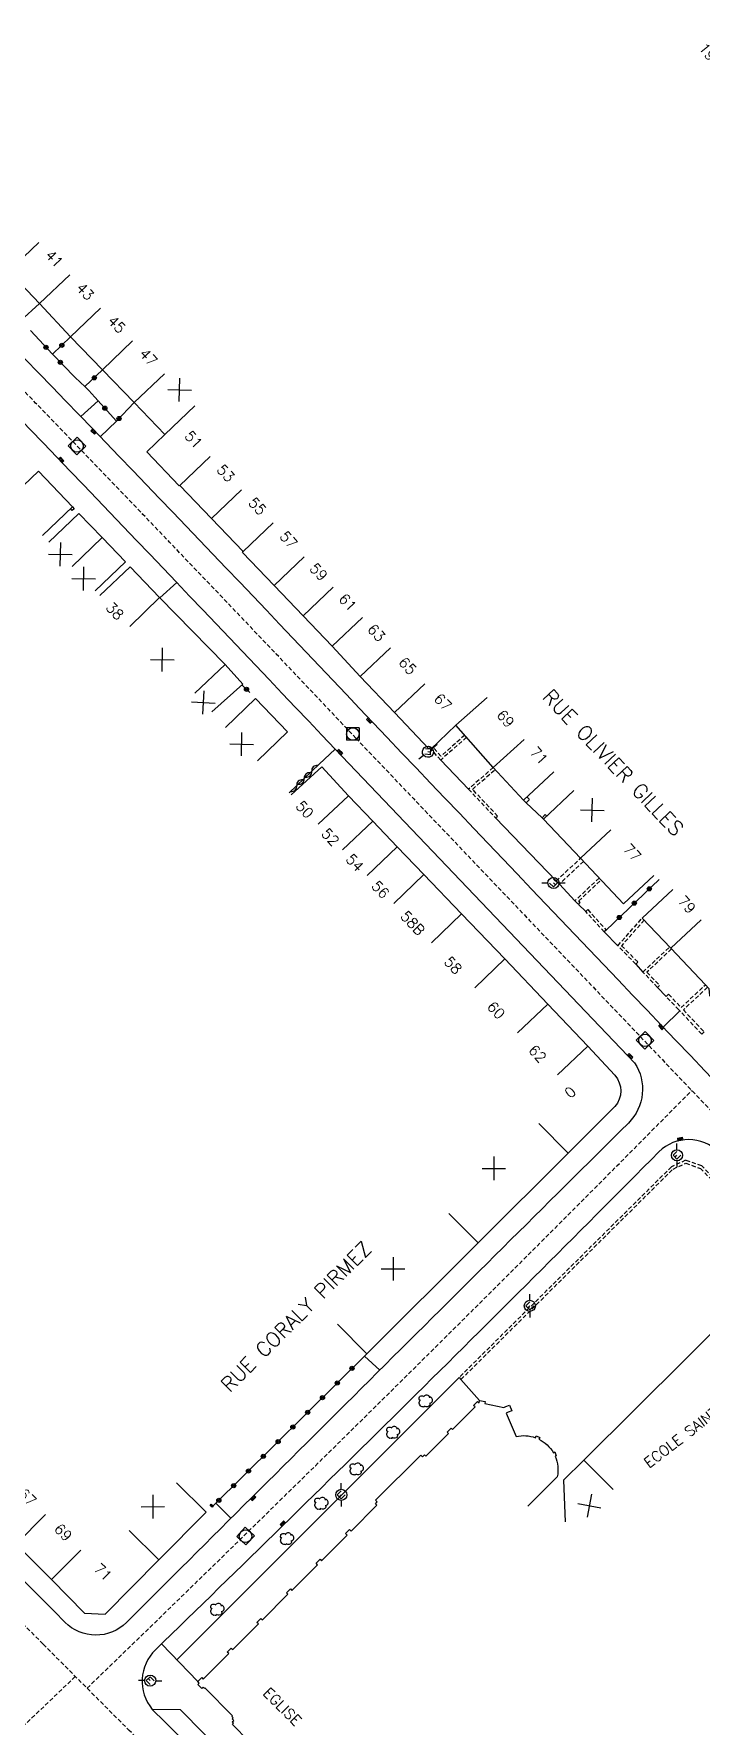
# Model space of a CAD drawing. Header units: millimetres. Extents: x 161000 to 162001, y 120999 to 122000.
# Drawn here: x 161634.1 to 161714.2, y 121106.4 to 121309.5 of the extents above; entities that cross this region are included whole.
import ezdxf
from ezdxf.enums import TextEntityAlignment as Align

# ---------------------------------------------------------------- set-up
doc = ezdxf.new("R2010")
doc.units = ezdxf.units.MM
doc.linetypes.add('DASHED', pattern=[0.75, 0.5, -0.25])
doc.layers.get('0').update_dxf_attribs({"linetype": 'CONTINUOUS'})
for name, color, linetype in [('W0001', 6, 'DASHED'), ('W0008', 7, 'CONTINUOUS'), ('W0100', 7, 'CONTINUOUS'), ('W0112', 1, 'DASHED'), ('W0300', 7, 'CONTINUOUS'), ('W0310', 3, 'CONTINUOUS'), ('W0322', 7, 'CONTINUOUS'), ('W0334', 7, 'CONTINUOUS'), ('W0400', 7, 'CONTINUOUS'), ('W0420', 7, 'CONTINUOUS'), ('W0471', 7, 'CONTINUOUS'), ('W0984', 7, 'CONTINUOUS'), ('W0989', 7, 'CONTINUOUS'), ('W0991', 7, 'CONTINUOUS'), ('W1102', 7, 'CONTINUOUS')]:
    doc.layers.add(name, color=color, linetype=linetype)
doc.styles.get("Standard").update_dxf_attribs({"font": 'romans.shx', "width": 0.85})

# ---------------------------------------------------------------- blocks, each defined once
blk = doc.blocks.new('t322o')
at = {"color": 0, "linetype": 'Continuous'}
for radius in [0.25, 0.15]:
    blk.add_circle((0, 0), radius, dxfattribs=at)
blk = doc.blocks.new('t310o')
at = {"color": 0, "linetype": 'Continuous'}
for centre, start, end in [((-0.5, 0.38), 216.8699, 323.1304), ((0.5, -0.37), 36.8699, 143.1303)]:
    blk.add_arc(centre, 0.625, start, end, dxfattribs=at)
blk = doc.blocks.new('t991o')
at = {"color": 0, "linetype": 'Continuous'}
for p, q in [((-1, 1), (1, -1)), ((-1, -1), (1, 1))]:
    blk.add_line(p, q, dxfattribs=at)
blk = doc.blocks.new('T471')
for p, q in [((-0.333334, 0.333334), (-0.333334, -0.333334)), ((-0.333334, 0.333334), (0.333334, 0.333334)), ((-0.333334, 0), (0, 0)), ((0.500001, 0.500001), (1.000002, 1.000002)), ((-0.500001, -0.500001), (-1.000002, -1.000002)), ((-0.333334, -0.333334), (0.333334, -0.333334))]:
    blk.add_line(p, q)
blk.add_ellipse((0, 0), major_axis=(0.471405, 0.471405), ratio=1, start_param=5.4977871438, end_param=11.780972451)
blk = doc.blocks.new('T400')
for p, q in [((-0.15, 0.3), (0.15, 0.3)), ((-0.15, -0.25), (-0.15, 0.3)), ((-0.15, 0.15), (0.15, 0.15)), ((-0.15, 0), (0.15, 0)), ((0.15, 0.3), (0.15, -0.25)), ((-0.15, -0.15), (0.15, -0.15)), ((-0.15, -0.25), (-0.15, -0.3)), ((-0.15, -0.3), (0.15, -0.3)), ((0.15, -0.3), (0.15, -0.25))]:
    blk.add_line(p, q)
blk = doc.blocks.new('T420')
for p, q in [((0.75, 0.75), (-0.75, 0.75)), ((-0.75, 0.75), (-0.75, -0.75)), ((0.75, 0.75), (0.75, -0.75)), ((0.75, -0.75), (-0.75, -0.75))]:
    blk.add_line(p, q)
blk.add_ellipse((0, 0), major_axis=(-0.53, 0.53), ratio=1, start_param=3.926991, end_param=10.210176)
blk = doc.blocks.new('T300')
for p, q in [((-0.8, 0.51), (-0.86, 0.34)), ((-0.86, 0.34), (-0.86, 0.17)), ((-0.86, 0.17), (-0.74, 0.06)), ((-0.69, 0.63), (-0.8, 0.51)), ((-0.8, -0.06), (-0.74, 0.06)), ((-0.74, 0.06), (-0.69, 0.11)), ((-0.57, 0.69), (-0.69, 0.63)), ((-0.46, 0.69), (-0.57, 0.69)), ((-0.29, 0.63), (-0.46, 0.69)), ((-0.29, 0.63), (-0.17, 0.74)), ((-0.23, 0.57), (-0.29, 0.63)), ((-0.17, 0.74), (-0.06, 0.8)), ((-0.06, 0.8), (0.06, 0.8)), ((0.06, 0.8), (0.23, 0.74)), ((0.23, 0.74), (0.34, 0.63)), ((0.34, 0.63), (0.4, 0.51)), ((0.46, 0.46), (0.34, 0.46)), ((0.4, 0.51), (0.4, 0.46)), ((0.57, 0.4), (0.46, 0.46)), ((0.57, 0.4), (0.69, 0.29)), ((0.69, 0.29), (0.74, 0.17)), ((0.74, 0.06), (0.69, -0.17)), ((0.74, 0.17), (0.74, 0.06)), ((-0.8, -0.17), (-0.8, -0.06)), ((-0.8, -0.23), (-0.8, -0.17)), ((-0.74, -0.34), (-0.8, -0.23)), ((-0.69, -0.4), (-0.74, -0.34)), ((-0.51, -0.46), (-0.69, -0.4)), ((-0.4, -0.46), (-0.51, -0.46)), ((-0.4, -0.46), (-0.34, -0.46)), ((-0.34, -0.46), (-0.34, -0.4)), ((-0.34, -0.51), (-0.34, -0.46)), ((-0.29, -0.63), (-0.34, -0.51)), ((-0.17, -0.74), (-0.29, -0.63)), ((-0.06, -0.8), (-0.17, -0.74)), ((0.06, -0.8), (-0.06, -0.8)), ((0.17, -0.74), (0.06, -0.8)), ((0.23, -0.69), (0.17, -0.74)), ((0.29, -0.46), (0.23, -0.46)), ((0.29, -0.63), (0.23, -0.69)), ((0.46, -0.4), (0.29, -0.46)), ((0.34, -0.51), (0.29, -0.63)), ((0.34, -0.51), (0.34, -0.46)), ((0.57, -0.34), (0.46, -0.4)), ((0.63, -0.29), (0.57, -0.34)), ((0.69, -0.17), (0.63, -0.29))]:
    blk.add_line(p, q)

msp = doc.modelspace()

# ---------------------------------------------------------------- linework, layer by layer
at = {"layer": 'W0001'}
for points in [[(161723.21, 121521.49), (161708.44, 121503.61, -0.052031), (161692.74, 121488.19, 0.000599), (161675.67, 121474.82, -0.005504), (161648.34, 121452.8, 0.018605), (161611.09, 121421.03, -0.000909), (161565.62, 121378.12, 0.342922), (161564.36, 121370.06, -0.00009), (161590.01, 121323.77), (161598.54, 121308.89, 0.062268), (161621.4, 121278.54, -0.003977), (161672.79, 121224.97, 0.000187), (161728.28, 121166.78, -0.000686), (161805.22, 121085.95), (161826.39, 121063.66)], [(161501.17, 121251.02), (161524.15, 121227.7, -0.001203), (161592.95, 121158.6, -0.000891), (161635.22, 121116.22), (161645.57, 121105.84, -0.001814), (161693.4, 121057.72, -0.001606), (161750.93, 121000, -0.001732)], [(161713.1, 121182.69, -0.005768), (161640.5, 121110.92, 0.394937)], [(161639.09, 121112.33, 0.004155), (161579.13, 121054.22, 0.001968), (161568.67, 121043.91, -0.38355)]]:
    msp.add_lwpolyline(points, format="xyb", dxfattribs=at)
at = {"layer": 'W0008'}
for points in [[(161566.79, 121371.4, -0.00009), (161592.42, 121325.13)], [(161505.72, 121273.49, 0.00179), (161572.7, 121332.46, -0.058954), (161575.15, 121334.13, -0.360822), (161580.86, 121333.21, -0.064869), (161583.22, 121330.11), (161595.24, 121309.09, 0.061749), (161619.27, 121277.01, -0.002449), (161670.29, 121223.66), (161706.23, 121186.02, -0.358512), (161705.5, 121178.78, 0.000683), (161645.23, 121118.81, -0.414444), (161637.85, 121118.83, 0.000891), (161595.58, 121161.21, 0.001203), (161526.77, 121230.31), (161503.83, 121253.66)], [(161623.38, 121280.48, -0.003976), (161674.8, 121226.88, 0.000187), (161730.29, 121168.69, -0.000686), (161807.23, 121087.86), (161828.24, 121065.86)], [(161824.69, 121061.62, 0.002007), (161773.23, 121115.79, 0.000437), (161716.33, 121175.29, 0.41324), (161709.16, 121175.32, -0.0048), (161648.72, 121115.55, 0.390095), (161648.33, 121108.38, -0.00181), (161696.06, 121060.37, -0.00168), (161756.22, 121000)]]:
    msp.add_lwpolyline(points, format="xyb", dxfattribs=at)
at = {"layer": 'W0100'}
for points in [[(161696.56, 121220.96), (161692.9, 121217.56), (161689.27, 121221.45), (161684.77, 121226.56), (161681.79, 121223.68), (161681.66, 121223.82), (161681.55, 121223.72), (161677.43, 121228.05), (161673.28, 121232.4), (161669.91, 121236.03), (161666.45, 121239.67), (161662.95, 121243.31), (161659.15, 121247.29), (161659.24, 121247.38), (161655.43, 121251.36), (161651.64, 121255.34), (161651.56, 121255.27), (161647.66, 121259.36), (161649.83, 121261.44), (161646.17, 121265.27), (161642.37, 121269.23), (161638.51, 121273.17), (161634.78, 121277.19), (161631.1, 121281.05)], [(161621.24, 121258.4), (161624.85, 121261.85), (161631.94, 121254.44), (161634.67, 121257.04), (161638.74, 121252.78), (161635.13, 121249.33)], [(161635.91, 121248.52), (161639.52, 121251.98), (161642.31, 121249.06), (161645.1, 121246.15), (161641.49, 121242.68)], [(161642.05, 121242.1), (161645.66, 121245.57), (161649.21, 121241.88), (161657.1, 121233.83), (161659.2, 121231.48), (161655.49, 121228.14)], [(161657.13, 121226.26), (161660.73, 121229.73), (161664.57, 121225.75), (161660.98, 121222.28)], [(161698.93, 121218.7), (161695.3, 121215.26), (161699.76, 121210.56), (161704.89, 121205.09), (161708.54, 121208.51)], [(161710.82, 121206.81), (161707.17, 121203.39), (161710.58, 121199.76), (161714.74, 121195.36), (161715.15, 121194.92), (161715.22, 121194.11), (161716.25, 121193.03), (161717.04, 121192.92), (161717.44, 121192.49), (161718.54, 121193.53), (161719.61, 121192.4), (161723.25, 121195.82)], [(161572.15, 121195.29), (161568.62, 121191.76), (161572.97, 121187.4), (161576.51, 121183.86), (161580.03, 121180.35), (161583.52, 121176.77), (161587.4, 121172.86), (161591.37, 121168.94), (161595.27, 121165.06), (161599.16, 121161.2), (161603.45, 121156.93), (161607.26, 121153.01), (161612.16, 121148.11), (161616.6, 121143.63), (161620.84, 121139.48), (161627.68, 121132.41), (161631.97, 121128.22), (161636.22, 121123.96), (161640.2, 121119.92), (161642.66, 121119.83), (161649.11, 121126.34), (161654.79, 121132.06), (161651.25, 121135.58)], [(161751.04, 121127.86), (161754.61, 121131.36), (161754.49, 121131.48), (161754.55, 121131.53), (161749.74, 121136.43), (161745.25, 121141.16), (161739.77, 121146.95), (161733.38, 121153.64), (161730.87, 121156.3), (161724.68, 121162.69), (161700.14, 121138.32), (161697.7, 121135.89), (161697.92, 121130.9)]]:
    msp.add_lwpolyline(points, dxfattribs=at)
for points in [[(161665.01, 121218.18), (161668.7, 121221.56), (161671.9, 121218.07), (161674.8, 121215.02), (161677.74, 121211.94), (161680.94, 121208.6), (161685.47, 121203.88), (161690.65, 121198.48), (161695.83, 121193.07), (161700.62, 121188), (161703.87, 121184.51, -0.376324), (161703.87, 121180.75), (161698.28, 121175.18), (161687.44, 121164.39), (161674.09, 121151.08), (161670.56, 121154.62)], [(161661.9, 121102.55), (161657.95, 121106.56), (161658.1, 121106.71), (161657.93, 121106.88), (161658.11, 121107.06), (161657.92, 121107.24), (161658.06, 121107.38), (161657.9, 121107.54), (161657.96, 121107.6), (161654.64, 121110.95), (161654.58, 121110.89), (161654.42, 121111.05), (161654.27, 121110.9), (161653.79, 121111.37), (161653.96, 121111.53), (161653.78, 121111.72), (161654.26, 121112.19), (161654.44, 121112.01), (161657.51, 121115.09), (161657.33, 121115.27), (161657.81, 121115.75), (161657.99, 121115.56), (161661.07, 121118.64), (161660.89, 121118.83), (161661.37, 121119.3), (161661.55, 121119.12), (161664.62, 121122.2), (161664.44, 121122.38), (161664.92, 121122.86), (161665.1, 121122.67), (161668.17, 121125.75), (161667.99, 121125.94), (161668.47, 121126.41), (161668.65, 121126.23), (161671.72, 121129.31), (161671.54, 121129.49), (161672.02, 121129.97), (161672.2, 121129.78), (161675.29, 121132.88), (161675.12, 121133.06), (161675.35, 121133.3), (161675.15, 121133.51), (161680.56, 121138.92), (161680.76, 121138.71), (161681.01, 121138.95), (161681.18, 121138.77), (161683.9, 121141.5), (161683.72, 121141.68), (161684.2, 121142.15), (161684.38, 121141.97), (161687.08, 121144.69), (161686.9, 121144.87), (161687.39, 121145.35), (161687.57, 121145.17), (161687.63, 121145.47), (161688.29, 121145.34), (161688.25, 121145.1), (161690.56, 121144.64), (161690.78, 121144.73), (161691.23, 121144.92), (161691.51, 121144.24), (161691.06, 121144.05), (161690.84, 121143.96), (161692.02, 121141.14, -0.144051), (161694.34, 121141), (161694.43, 121141.24), (161694.85, 121141.04), (161694.75, 121140.82, -0.148488), (161696.49, 121139.19), (161696.67, 121139.29), (161696.84, 121138.84), (161696.7, 121138.78, -0.155394), (161696.96, 121136.29), (161693.42, 121132.77)]]:
    msp.add_lwpolyline(points, format="xyb", dxfattribs=at)
at = {"layer": 'W0112'}
for points in [[(161638.74, 121252.78), (161638.96, 121252.53), (161638.71, 121252.31), (161638.5, 121252.55)], [(161686.06, 121225.09), (161682.96, 121222.36), (161681.78, 121223.7)], [(161685.85, 121225.34), (161682.99, 121222.83), (161682.03, 121223.91)], [(161689.26, 121221.47), (161686.3, 121218.86), (161689.56, 121215.41), (161689.8, 121215.63), (161686.78, 121218.84), (161689.48, 121221.22)], [(161692.9, 121217.56), (161693.24, 121217.23), (161693.62, 121217.62), (161693.3, 121217.93)], [(161695.7, 121215.64), (161695.51, 121215.81), (161695.14, 121215.41), (161695.3, 121215.26)], [(161700.11, 121210.19), (161697.21, 121207.47), (161696.81, 121207.85), (161699.76, 121210.56)], [(161701.98, 121208.19), (161699.06, 121205.45), (161699.49, 121205.02), (161699.72, 121205.25), (161699.53, 121205.44), (161702.21, 121207.95)], [(161707.4, 121203.14), (161704.68, 121200.07), (161706.64, 121198.09), (161706.4, 121197.86), (161704.23, 121200.06), (161707.17, 121203.39)], [(161710.66, 121199.68), (161707.71, 121196.89), (161709.23, 121195.3), (161708.99, 121195.07), (161707.24, 121196.91), (161710.44, 121199.91)], [(161715, 121195.08), (161712.1, 121192.37), (161714.59, 121189.72), (161714.31, 121189.45), (161711.55, 121192.38), (161710.03, 121193.97), (161710.31, 121194.25), (161711.83, 121192.65), (161711.83, 121192.65), (161714.74, 121195.36)], [(161717.21, 121170.67), (161714.32, 121173.63), (161712.36, 121174.31), (161710.67, 121173.53), (161685.16, 121148.22), (161685.39, 121147.98), (161710.86, 121173.26), (161712.38, 121173.95), (161714.14, 121173.34), (161716.98, 121170.43)]]:
    msp.add_lwpolyline(points, dxfattribs=at)
for points in [[(161702.59, 121201.73), (161700.37, 121204.18), (161700.61, 121204.4), (161702.83, 121201.95)], [(161655.66, 121132.81), (161655.52, 121132.66), (161655.28, 121132.87), (161655.41, 121133.03)]]:
    msp.add_lwpolyline(points, close=True, dxfattribs=at)
at = {"layer": 'W0310'}
msp.add_lwpolyline([(161668.38, 121221.88), (161664.77, 121218.43)], dxfattribs=at)
at = {"layer": 'W0322'}
for p, q in [((161632.49, 121275.08), (161634.78, 121277.19)), ((161636.33, 121271.1), (161638.51, 121273.17)), ((161640.24, 121267.19), (161642.37, 121269.23))]:
    msp.add_line(p, q, dxfattribs=at)
for points in [[(161639.04, 121268.32), (161636.33, 121271.1), (161633.69, 121273.92)], [(161640.73, 121266.72), (161640.24, 121267.19), (161639.7, 121267.7)], [(161646.17, 121265.27), (161644.05, 121263.06), (161641.42, 121265.93)], [(161659.09, 121231.38), (161660.03, 121230.49)], [(161702.83, 121201.95), (161709.2, 121208.02)], [(161674.09, 121151.08), (161655.66, 121132.81)]]:
    msp.add_lwpolyline(points, dxfattribs=at)
at = {"layer": 'W0334'}
for p, q in [((161639.04, 121268.32), (161639.7, 121267.7)), ((161640.73, 121266.72), (161641.42, 121265.93)), ((161682.96, 121222.36), (161686.3, 121218.86)), ((161695.14, 121215.41), (161693.24, 121217.23)), ((161689.56, 121215.41), (161696.81, 121207.85)), ((161697.21, 121207.47), (161699.06, 121205.45)), ((161699.49, 121205.02), (161700.37, 121204.18)), ((161702.59, 121201.73), (161704.23, 121200.06)), ((161706.4, 121197.86), (161707.24, 121196.91)), ((161708.99, 121195.07), (161710.03, 121193.97)), ((161687.63, 121145.47), (161685.39, 121147.98))]:
    msp.add_line(p, q, dxfattribs=at)
for points in [[(161639.76, 121263.59), (161641.84, 121265.47)], [(161644.05, 121263.06), (161642.08, 121261.18)], [(161649.24, 121241.85), (161651.26, 121243.69)], [(161668.38, 121221.88), (161670.29, 121223.66)], [(161711.68, 121192.25), (161709.67, 121190.3)], [(161673.81, 121150.79), (161675.64, 121149.11)], [(161685.16, 121148.22), (161651.27, 121114.34)], [(161657.78, 121131.32), (161655.98, 121133.13)], [(161649.43, 121116.24), (161653.79, 121111.73)], [(161666.14, 121090.55), (161665.74, 121094.11), (161651.73, 121108.31), (161648.33, 121108.38)]]:
    msp.add_lwpolyline(points, dxfattribs=at)
at = {"layer": 'W1102'}
for p, q in [((161631.1, 121281.05), (161634.72, 121284.5)), ((161634.78, 121277.19), (161638.42, 121280.62)), ((161638.51, 121273.17), (161642.13, 121276.62)), ((161642.37, 121269.23), (161645.96, 121272.71)), ((161646.17, 121265.27), (161649.78, 121268.73)), ((161649.83, 121261.44), (161653.45, 121264.89)), ((161651.64, 121255.34), (161655.26, 121258.79)), ((161655.43, 121251.36), (161659.04, 121254.82)), ((161642.31, 121249.06), (161638.7, 121245.6)), ((161659.24, 121247.38), (161662.85, 121250.84)), ((161662.95, 121243.31), (161666.57, 121246.77)), ((161666.45, 121239.67), (161670.06, 121243.12)), ((161649.21, 121241.88), (161645.62, 121238.4)), ((161669.91, 121236.03), (161673.56, 121239.46)), ((161673.28, 121232.4), (161676.93, 121235.82)), ((161657.1, 121233.83), (161653.45, 121230.4)), ((161677.43, 121228.05), (161681.05, 121231.5)), ((161684.77, 121226.56), (161688.53, 121229.87)), ((161689.27, 121221.45), (161692.98, 121224.81)), ((161671.9, 121218.07), (161668.25, 121214.65)), ((161674.8, 121215.02), (161671.18, 121211.57)), ((161699.76, 121210.56), (161703.4, 121213.99)), ((161677.74, 121211.94), (161674.12, 121208.49)), ((161680.94, 121208.6), (161677.33, 121205.14)), ((161685.47, 121203.88), (161681.87, 121200.42)), ((161710.58, 121199.76), (161714.23, 121203.19)), ((161690.65, 121198.48), (161687.04, 121195.02)), ((161695.83, 121193.07), (161692.2, 121189.62)), ((161700.62, 121188), (161696.97, 121184.58)), ((161698.28, 121175.18), (161694.75, 121178.72)), ((161683.92, 121167.93), (161687.44, 121164.39)), ((161700.14, 121138.32), (161703.67, 121134.78)), ((161631.97, 121128.22), (161635.49, 121131.78)), ((161649.11, 121126.34), (161645.56, 121129.86)), ((161636.22, 121123.96), (161639.77, 121127.48))]:
    msp.add_line(p, q, dxfattribs=at)

# ---------------------------------------------------------------- block references
at = {"layer": 'W0300', "rotation": 224.990967671483}
for p in [(161681.03, 121145.39), (161677.14, 121141.61), (161672.75, 121137.22), (161668.51, 121133.09), (161664.39, 121128.86), (161656.02, 121120.36)]:
    msp.add_blockref('T300', p, dxfattribs=at)
at = {"layer": 'W0310', "rotation": 223.6529675474522}
for p in [(161666.57, 121220.15), (161667.47, 121221.01), (161665.67, 121219.29)]:
    msp.add_blockref('t310o', p, dxfattribs=at)
at = {"layer": 'W0322'}
for p, rotation in [((161635.56, 121271.91), 133.06910622512), ((161637.47, 121272.15), 135.081256149276), ((161637.29, 121270.11), 134.327657925666), ((161641.38, 121268.25), 135.081256149276), ((161642.64, 121264.6), 132.586647616162), ((161644.34, 121263.36), 225.486913366195), ((161659.65, 121230.85), 316.785755301405), ((161708.02, 121206.9), 43.57132177139149), ((161706.21, 121205.18), 43.57132177139149), ((161704.4, 121203.46), 43.57132177139149), ((161672.31, 121149.32), 224.740658657109), ((161670.54, 121147.56), 224.740658657109), ((161668.76, 121145.8), 224.740658657109), ((161666.99, 121144.04), 224.740658657109), ((161665.21, 121142.28), 224.740658657109), ((161663.44, 121140.52), 224.740658657109), ((161659.88, 121137), 224.740658657109), ((161661.66, 121138.76), 224.740658657109), ((161658.11, 121135.24), 224.740658657109), ((161656.33, 121133.48), 224.740658657109)]:
    msp.add_blockref('t322o', p, dxfattribs=dict(at, rotation=rotation))
at = {"layer": 'W0400'}
for p, rotation in [((161641.28, 121261.79), 224.453880905331), ((161637.4, 121258.4), 43.75430817499104), ((161674.37, 121227.1), 43.71119415059499), ((161670.85, 121223.32), 224.0421542447415), ((161709.45, 121190.31), 43.632289085371), ((161705.7, 121186.81), 43.665517787144), ((161711.7, 121176.86), 282.6626792513012), ((161660.45, 121133.75), 315.5801058990095), ((161664, 121130.68), 134.9292637995386)]:
    msp.add_blockref('T400', p, dxfattribs=dict(at, rotation=rotation))
at = {"layer": 'W0420'}
for p, rotation in [((161639.29, 121260.07), 313.754308174991), ((161707.49, 121188.71), 313.665517787144), ((161659.53, 121129.18), 317.277658680379)]:
    msp.add_blockref('T420', p, dxfattribs=dict(at, rotation=rotation))
msp.add_blockref('T420', (161672.41, 121225.48), dxfattribs=at)
at = {"layer": 'W0471'}
for p, rotation in [((161681.43, 121223.35), 174.550287905411), ((161696.5, 121207.6), 135.574706909075), ((161711.33, 121174.91), 44.9292637995386), ((161693.66, 121156.83), 44.9292637995386), ((161671.02, 121134.14), 44.9292637995386), ((161648.08, 121111.83), 314.022542251032)]:
    msp.add_blockref('T471', p, dxfattribs=dict(at, rotation=rotation))
at = {"layer": 'W0991'}
for p, rotation in [((161651.61, 121266.81), 43.67470443355614), ((161637.3, 121247.06), 43.75729714459972), ((161640.1, 121244.14), 43.79388786520594), ((161649.53, 121234.4), 44.39555468191633), ((161654.47, 121229.27), 42.00261469627868), ((161659.05, 121224.27), 43.97640812037866), ((161701.16, 121216.35), 43.49437337032751), ((161689.34, 121173.33), 314.8537483972617), ((161677.24, 121161.28), 314.9187910018252), ((161648.4, 121132.72), 315.1954622308369), ((161700.8, 121132.84), 304.0770492261531)]:
    msp.add_blockref('t991o', p, dxfattribs=dict(at, rotation=rotation))

# ---------------------------------------------------------------- texts
at = {"layer": 'W0984'}
for s, rotation, p in [('ECOLE SAINTE THERESE', 37.4413, (161715.46, 121143.81)), ('EGLISE', 315.0257, (161663.95, 121108.71))]:
    msp.add_text(s, height=1.25, rotation=rotation, dxfattribs=at).set_placement(p, align=Align.MIDDLE)
at = {"layer": 'W0989'}
for s, rotation, p in [('RUE OLIVIER GILLES', 313.6509, (161703.69, 121222.05)), ('RUE CORALY PIRMEZ', 45.0015, (161665.61, 121155.56))]:
    msp.add_text(s, height=1.75, rotation=rotation, dxfattribs=at).set_placement(p, align=Align.MIDDLE)
at = {"layer": 'W0991'}
for s, rotation, p in [('19', 307.9489, (161715.01, 121307.4)), ('41', 313.6267, (161636.57, 121282.56)), ('43', 312.9014, (161640.28, 121278.62)), ('45', 314.3479, (161644.05, 121274.67)), ('47', 313.8107, (161647.87, 121270.72)), ('51', 313.6747, (161653.3, 121260.84)), ('53', 313.6328, (161657.15, 121256.8)), ('55', 313.7425, (161660.95, 121252.83)), ('57', 312.3771, (161664.71, 121248.8)), ('59', 313.8237, (161668.31, 121244.94)), ('38', 313.9088, (161643.84, 121240.25)), ('61', 313.63, (161671.81, 121241.29)), ('63', 312.8175, (161675.24, 121237.64)), ('65', 313.6602, (161678.99, 121233.66)), ('67', 314.9501, (161683.23, 121229.31)), ('69', 311.3629, (161690.75, 121227.34)), ('71', 312.9498, (161694.77, 121222.88)), ('50', 312.5157, (161666.63, 121216.42)), ('52', 313.6433, (161669.72, 121213.11)), ('77', 313.1789, (161705.97, 121211.25)), ('54', 313.6108, (161672.65, 121210.03)), ('56', 313.7112, (161675.73, 121206.81)), ('58B', 313.8611, (161679.6, 121202.78)), ('79', 313.246, (161712.52, 121205)), ('58', 313.8013, (161684.45, 121197.72)), ('60', 313.7417, (161689.62, 121192.32)), ('62', 313.4111, (161694.59, 121187.1)), ('0', 44.9569, (161698.51, 121182.47)), ('67', 315.7199, (161633.35, 121133.86)), ('69', 314.9071, (161637.63, 121129.63)), ('71', 315.2577, (161642.41, 121124.86))]:
    msp.add_text(s, height=1.25, rotation=rotation, dxfattribs=at).set_placement(p, align=Align.MIDDLE)

doc.saveas('drawing.dxf')
